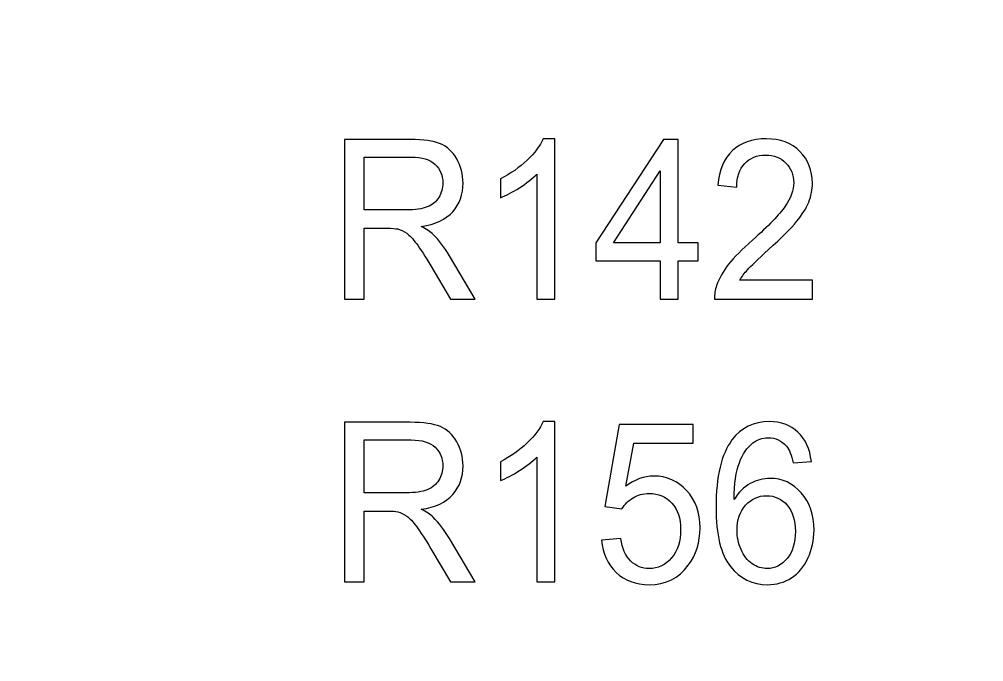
# Model space of a CAD drawing. Header units: millimetres. Extents: x -86 to 67, y -55 to 52.
# Drawn here: x -21.004 to -17.93, y -2.548 to -0.5 of the extents above; entities that cross this region are included whole.
import ezdxf

# ---------------------------------------------------------------- set-up
doc = ezdxf.new("R2010")
doc.units = ezdxf.units.MM
doc.header["$MEASUREMENT"] = 0
doc.layers.add('BG_OUTLINE', color=7, linetype='Continuous')
doc.layers.add('RD_SILKSCREEN_TOP', color=7, linetype='Continuous')

msp = doc.modelspace()

# ---------------------------------------------------------------- linework, layer by layer
at = {"layer": 'BG_OUTLINE', "color": 3, "lineweight": 9}
msp.add_open_spline([(-60.0926, 34.7331), (-60.0926, 34.7331), (63.7724, 34.7331), (63.7724, 34.7331), (63.7724, 34.7331), (64.585, 34.7336), (65.3646, 34.4113), (65.9396, 33.837), (65.9396, 33.837), (66.5146, 33.2627), (66.8379, 32.4797), (66.8384, 31.667), (66.8384, 31.667), (66.8384, 31.667), (66.8412, -52.28), (66.8412, -52.28), (66.8412, -52.28), (66.8412, -52.28), (66.8384, -52.1933), (66.8384, -52.1933), (66.8384, -52.1933), (66.8389, -53.006), (66.5166, -53.7856), (65.9424, -54.3606), (65.9424, -54.3606), (65.3681, -54.9356), (64.585, -55.2589), (63.7724, -55.2594), (63.7724, -55.2594), (63.7724, -55.2594), (-60.1869, -55.2594), (-60.1869, -55.2594), (-60.1869, -55.2594), (-60.1869, -55.2594), (-60.0853, -55.2518), (-60.0853, -55.2518), (-60.0853, -55.2518), (-60.8979, -55.2523), (-61.6775, -54.9299), (-62.2525, -54.3557), (-62.2525, -54.3557), (-62.8275, -53.7814), (-63.1508, -52.9984), (-63.1513, -52.1857), (-63.1513, -52.1857), (-63.1513, -52.1857), (-63.1587, 31.667), (-63.1587, 31.667), (-63.1587, 31.667), (-63.1592, 32.4797), (-62.8369, 33.2593), (-62.2626, 33.8343), (-62.2626, 33.8343), (-61.6883, 34.4093), (-60.9053, 34.7326), (-60.0926, 34.7331)], degree=3, knots=[0, 0, 0, 0, 0.071429, 0.071429, 0.071429, 0.071429, 0.142857, 0.142857, 0.142857, 0.142857, 0.214286, 0.214286, 0.214286, 0.214286, 0.285714, 0.285714, 0.285714, 0.285714, 0.357143, 0.357143, 0.357143, 0.357143, 0.428571, 0.428571, 0.428571, 0.428571, 0.5, 0.5, 0.5, 0.5, 0.571429, 0.571429, 0.571429, 0.571429, 0.642857, 0.642857, 0.642857, 0.642857, 0.714286, 0.714286, 0.714286, 0.714286, 0.785714, 0.785714, 0.785714, 0.785714, 0.857143, 0.857143, 0.857143, 0.857143, 0.928571, 0.928571, 0.928571, 0.928571, 1, 1, 1, 1], dxfattribs=at)
at = {"layer": 'RD_SILKSCREEN_TOP', "color": 8}
for points, knots in [([(-19.9674, -1.3918), (-19.9674, -1.3918), (-19.9674, -0.8827), (-19.9674, -0.8827), (-19.9674, -0.8827), (-19.9674, -0.8827), (-19.7578, -0.8827), (-19.7578, -0.8827), (-19.7578, -0.8827), (-19.7157, -0.8827), (-19.6836, -0.8873), (-19.6617, -0.8964), (-19.6617, -0.8964), (-19.6398, -0.9056), (-19.6223, -0.9217), (-19.6091, -0.9448), (-19.6091, -0.9448), (-19.596, -0.968), (-19.5895, -0.9936), (-19.5895, -1.0216), (-19.5895, -1.0216), (-19.5895, -1.0578), (-19.6002, -1.0881), (-19.6221, -1.1129), (-19.6221, -1.1129), (-19.6438, -1.1377), (-19.6773, -1.1534), (-19.7227, -1.1602), (-19.7227, -1.1602), (-19.7061, -1.1687), (-19.6935, -1.1771), (-19.6849, -1.1856), (-19.6849, -1.1856), (-19.6666, -1.2036), (-19.6494, -1.2262), (-19.6329, -1.2532), (-19.6329, -1.2532), (-19.6329, -1.2532), (-19.5507, -1.3918), (-19.5507, -1.3918), (-19.5507, -1.3918), (-19.5507, -1.3918), (-19.6295, -1.3918), (-19.6295, -1.3918), (-19.6295, -1.3918), (-19.6295, -1.3918), (-19.692, -1.2858), (-19.692, -1.2858), (-19.692, -1.2858), (-19.7103, -1.2554), (-19.7253, -1.2319), (-19.7372, -1.2158), (-19.7372, -1.2158), (-19.749, -1.1995), (-19.7596, -1.1882), (-19.7689, -1.1818), (-19.7689, -1.1818), (-19.7782, -1.1752), (-19.7877, -1.1707), (-19.7974, -1.1681), (-19.7974, -1.1681), (-19.8045, -1.1666), (-19.8161, -1.1658), (-19.8323, -1.1658), (-19.8323, -1.1658), (-19.8323, -1.1658), (-19.9048, -1.1658), (-19.9048, -1.1658), (-19.9048, -1.1658), (-19.9048, -1.1658), (-19.9048, -1.3918), (-19.9048, -1.3918), (-19.9048, -1.3918), (-19.9048, -1.3918), (-19.9674, -1.3918), (-19.9674, -1.3918)], [0, 0, 0, 0, 0.052632, 0.052632, 0.052632, 0.052632, 0.105263, 0.105263, 0.105263, 0.105263, 0.157895, 0.157895, 0.157895, 0.157895, 0.210526, 0.210526, 0.210526, 0.210526, 0.263158, 0.263158, 0.263158, 0.263158, 0.315789, 0.315789, 0.315789, 0.315789, 0.368421, 0.368421, 0.368421, 0.368421, 0.421053, 0.421053, 0.421053, 0.421053, 0.473684, 0.473684, 0.473684, 0.473684, 0.526316, 0.526316, 0.526316, 0.526316, 0.578947, 0.578947, 0.578947, 0.578947, 0.631579, 0.631579, 0.631579, 0.631579, 0.684211, 0.684211, 0.684211, 0.684211, 0.736842, 0.736842, 0.736842, 0.736842, 0.789474, 0.789474, 0.789474, 0.789474, 0.842105, 0.842105, 0.842105, 0.842105, 0.894737, 0.894737, 0.894737, 0.894737, 0.947368, 0.947368, 0.947368, 0.947368, 1, 1, 1, 1]), ([(-19.2964, -1.3918), (-19.2964, -1.3918), (-19.3544, -1.3918), (-19.3544, -1.3918), (-19.3544, -1.3918), (-19.3544, -1.3918), (-19.3544, -0.9935), (-19.3544, -0.9935), (-19.3544, -0.9935), (-19.3684, -1.0079), (-19.3867, -1.0222), (-19.4093, -1.0366), (-19.4093, -1.0366), (-19.4321, -1.0509), (-19.4525, -1.0617), (-19.4705, -1.0688), (-19.4705, -1.0688), (-19.4705, -1.0688), (-19.4705, -1.0085), (-19.4705, -1.0085), (-19.4705, -1.0085), (-19.438, -0.992), (-19.4096, -0.9721), (-19.3854, -0.9487), (-19.3854, -0.9487), (-19.3611, -0.9253), (-19.3439, -0.9026), (-19.3338, -0.8806), (-19.3338, -0.8806), (-19.3338, -0.8806), (-19.2964, -0.8806), (-19.2964, -0.8806), (-19.2964, -0.8806), (-19.2964, -0.8806), (-19.2964, -1.3918), (-19.2964, -1.3918)], [0, 0, 0, 0, 0.111111, 0.111111, 0.111111, 0.111111, 0.222222, 0.222222, 0.222222, 0.222222, 0.333333, 0.333333, 0.333333, 0.333333, 0.444444, 0.444444, 0.444444, 0.444444, 0.555556, 0.555556, 0.555556, 0.555556, 0.666667, 0.666667, 0.666667, 0.666667, 0.777778, 0.777778, 0.777778, 0.777778, 0.888889, 0.888889, 0.888889, 0.888889, 1, 1, 1, 1]), ([(-18.9617, -1.3918), (-18.9617, -1.3918), (-18.9617, -1.2699), (-18.9617, -1.2699), (-18.9617, -1.2699), (-18.9617, -1.2699), (-19.1667, -1.2699), (-19.1667, -1.2699), (-19.1667, -1.2699), (-19.1667, -1.2699), (-19.1667, -1.2126), (-19.1667, -1.2126), (-19.1667, -1.2126), (-19.1667, -1.2126), (-18.951, -0.8827), (-18.951, -0.8827), (-18.951, -0.8827), (-18.951, -0.8827), (-18.9036, -0.8827), (-18.9036, -0.8827), (-18.9036, -0.8827), (-18.9036, -0.8827), (-18.9036, -1.2126), (-18.9036, -1.2126), (-18.9036, -1.2126), (-18.9036, -1.2126), (-18.8397, -1.2126), (-18.8397, -1.2126), (-18.8397, -1.2126), (-18.8397, -1.2126), (-18.8397, -1.2699), (-18.8397, -1.2699), (-18.8397, -1.2699), (-18.8397, -1.2699), (-18.9036, -1.2699), (-18.9036, -1.2699), (-18.9036, -1.2699), (-18.9036, -1.2699), (-18.9036, -1.3918), (-18.9036, -1.3918), (-18.9036, -1.3918), (-18.9036, -1.3918), (-18.9617, -1.3918), (-18.9617, -1.3918)], [0, 0, 0, 0, 0.090909, 0.090909, 0.090909, 0.090909, 0.181818, 0.181818, 0.181818, 0.181818, 0.272727, 0.272727, 0.272727, 0.272727, 0.363636, 0.363636, 0.363636, 0.363636, 0.454545, 0.454545, 0.454545, 0.454545, 0.545455, 0.545455, 0.545455, 0.545455, 0.636364, 0.636364, 0.636364, 0.636364, 0.727273, 0.727273, 0.727273, 0.727273, 0.818182, 0.818182, 0.818182, 0.818182, 0.909091, 0.909091, 0.909091, 0.909091, 1, 1, 1, 1]), ([(-18.4754, -1.3317), (-18.4754, -1.3317), (-18.4754, -1.3918), (-18.4754, -1.3918), (-18.4754, -1.3918), (-18.4754, -1.3918), (-18.7878, -1.3918), (-18.7878, -1.3918), (-18.7878, -1.3918), (-18.7883, -1.3767), (-18.7861, -1.3623), (-18.7812, -1.3484), (-18.7812, -1.3484), (-18.7733, -1.3254), (-18.7605, -1.3029), (-18.743, -1.2806), (-18.743, -1.2806), (-18.7254, -1.2585), (-18.7, -1.2327), (-18.667, -1.2036), (-18.667, -1.2036), (-18.6156, -1.1582), (-18.5809, -1.1223), (-18.5628, -1.0957), (-18.5628, -1.0957), (-18.5447, -1.0693), (-18.5357, -1.0441), (-18.5357, -1.0206), (-18.5357, -1.0206), (-18.5357, -0.9958), (-18.544, -0.9749), (-18.5603, -0.9578), (-18.5603, -0.9578), (-18.5769, -0.9409), (-18.5983, -0.9324), (-18.6248, -0.9324), (-18.6248, -0.9324), (-18.6527, -0.9324), (-18.675, -0.9414), (-18.6917, -0.9595), (-18.6917, -0.9595), (-18.7086, -0.9775), (-18.7171, -1.0025), (-18.7173, -1.0344), (-18.7173, -1.0344), (-18.7173, -1.0344), (-18.777, -1.0279), (-18.777, -1.0279), (-18.777, -1.0279), (-18.7729, -0.9799), (-18.7575, -0.9434), (-18.7308, -0.9183), (-18.7308, -0.9183), (-18.7042, -0.8931), (-18.6683, -0.8806), (-18.6234, -0.8806), (-18.6234, -0.8806), (-18.5781, -0.8806), (-18.5422, -0.8942), (-18.5158, -0.9212), (-18.5158, -0.9212), (-18.4892, -0.9484), (-18.476, -0.9819), (-18.476, -1.022), (-18.476, -1.022), (-18.476, -1.0424), (-18.4799, -1.0624), (-18.4877, -1.0821), (-18.4877, -1.0821), (-18.4954, -1.1017), (-18.5083, -1.1225), (-18.5263, -1.1442), (-18.5263, -1.1442), (-18.5442, -1.166), (-18.574, -1.1959), (-18.6157, -1.2338), (-18.6157, -1.2338), (-18.6505, -1.2653), (-18.6729, -1.2867), (-18.6827, -1.2979), (-18.6827, -1.2979), (-18.6927, -1.3091), (-18.7008, -1.3203), (-18.7073, -1.3317), (-18.7073, -1.3317), (-18.7073, -1.3317), (-18.4754, -1.3317), (-18.4754, -1.3317)], [0, 0, 0, 0, 0.045455, 0.045455, 0.045455, 0.045455, 0.090909, 0.090909, 0.090909, 0.090909, 0.136364, 0.136364, 0.136364, 0.136364, 0.181818, 0.181818, 0.181818, 0.181818, 0.227273, 0.227273, 0.227273, 0.227273, 0.272727, 0.272727, 0.272727, 0.272727, 0.318182, 0.318182, 0.318182, 0.318182, 0.363636, 0.363636, 0.363636, 0.363636, 0.409091, 0.409091, 0.409091, 0.409091, 0.454545, 0.454545, 0.454545, 0.454545, 0.5, 0.5, 0.5, 0.5, 0.545455, 0.545455, 0.545455, 0.545455, 0.590909, 0.590909, 0.590909, 0.590909, 0.636364, 0.636364, 0.636364, 0.636364, 0.681818, 0.681818, 0.681818, 0.681818, 0.727273, 0.727273, 0.727273, 0.727273, 0.772727, 0.772727, 0.772727, 0.772727, 0.818182, 0.818182, 0.818182, 0.818182, 0.863636, 0.863636, 0.863636, 0.863636, 0.909091, 0.909091, 0.909091, 0.909091, 0.954545, 0.954545, 0.954545, 0.954545, 1, 1, 1, 1]), ([(-19.9048, -1.1074), (-19.9048, -1.1074), (-19.7704, -1.1074), (-19.7704, -1.1074), (-19.7704, -1.1074), (-19.7418, -1.1074), (-19.7194, -1.1042), (-19.7033, -1.0978), (-19.7033, -1.0978), (-19.6872, -1.0914), (-19.6749, -1.0812), (-19.6665, -1.0673), (-19.6665, -1.0673), (-19.6582, -1.0533), (-19.654, -1.0381), (-19.654, -1.0216), (-19.654, -1.0216), (-19.654, -0.9976), (-19.662, -0.9778), (-19.6783, -0.9622), (-19.6783, -0.9622), (-19.6945, -0.9467), (-19.7201, -0.939), (-19.7552, -0.939), (-19.7552, -0.939), (-19.7552, -0.939), (-19.9048, -0.939), (-19.9048, -0.939), (-19.9048, -0.939), (-19.9048, -0.939), (-19.9048, -1.1074), (-19.9048, -1.1074)], [0, 0, 0, 0, 0.125, 0.125, 0.125, 0.125, 0.25, 0.25, 0.25, 0.25, 0.375, 0.375, 0.375, 0.375, 0.5, 0.5, 0.5, 0.5, 0.625, 0.625, 0.625, 0.625, 0.75, 0.75, 0.75, 0.75, 0.875, 0.875, 0.875, 0.875, 1, 1, 1, 1]), ([(-18.9617, -1.2126), (-18.9617, -1.2126), (-18.9617, -0.9831), (-18.9617, -0.9831), (-18.9617, -0.9831), (-18.9617, -0.9831), (-19.1096, -1.2126), (-19.1096, -1.2126), (-19.1096, -1.2126), (-19.1096, -1.2126), (-18.9617, -1.2126), (-18.9617, -1.2126)], [0, 0, 0, 0, 0.333333, 0.333333, 0.333333, 0.333333, 0.666667, 0.666667, 0.666667, 0.666667, 1, 1, 1, 1]), ([(-19.2964, -2.2935), (-19.2964, -2.2935), (-19.3544, -2.2935), (-19.3544, -2.2935), (-19.3544, -2.2935), (-19.3544, -2.2935), (-19.3544, -1.8952), (-19.3544, -1.8952), (-19.3544, -1.8952), (-19.3684, -1.9096), (-19.3867, -1.9239), (-19.4093, -1.9383), (-19.4093, -1.9383), (-19.4321, -1.9526), (-19.4525, -1.9634), (-19.4705, -1.9705), (-19.4705, -1.9705), (-19.4705, -1.9705), (-19.4705, -1.9102), (-19.4705, -1.9102), (-19.4705, -1.9102), (-19.438, -1.8937), (-19.4096, -1.8738), (-19.3854, -1.8504), (-19.3854, -1.8504), (-19.3611, -1.827), (-19.3439, -1.8043), (-19.3338, -1.7823), (-19.3338, -1.7823), (-19.3338, -1.7823), (-19.2964, -1.7823), (-19.2964, -1.7823), (-19.2964, -1.7823), (-19.2964, -1.7823), (-19.2964, -2.2935), (-19.2964, -2.2935)], [0, 0, 0, 0, 0.111111, 0.111111, 0.111111, 0.111111, 0.222222, 0.222222, 0.222222, 0.222222, 0.333333, 0.333333, 0.333333, 0.333333, 0.444444, 0.444444, 0.444444, 0.444444, 0.555556, 0.555556, 0.555556, 0.555556, 0.666667, 0.666667, 0.666667, 0.666667, 0.777778, 0.777778, 0.777778, 0.777778, 0.888889, 0.888889, 0.888889, 0.888889, 1, 1, 1, 1]), ([(-18.4794, -1.9091), (-18.4794, -1.9091), (-18.537, -1.914), (-18.537, -1.914), (-18.537, -1.914), (-18.5422, -1.8894), (-18.5495, -1.8715), (-18.559, -1.8605), (-18.559, -1.8605), (-18.5746, -1.8426), (-18.5941, -1.8337), (-18.6171, -1.8337), (-18.6171, -1.8337), (-18.6356, -1.8337), (-18.6517, -1.8393), (-18.6657, -1.8504), (-18.6657, -1.8504), (-18.6839, -1.8648), (-18.6984, -1.8857), (-18.7089, -1.9132), (-18.7089, -1.9132), (-18.7194, -1.9407), (-18.7249, -1.98), (-18.7254, -2.0309), (-18.7254, -2.0309), (-18.7113, -2.0081), (-18.6943, -1.991), (-18.6741, -1.9799), (-18.6741, -1.9799), (-18.6539, -1.9688), (-18.6327, -1.9633), (-18.6106, -1.9633), (-18.6106, -1.9633), (-18.5718, -1.9633), (-18.5389, -1.9786), (-18.5117, -2.0093), (-18.5117, -2.0093), (-18.4845, -2.04), (-18.4709, -2.0795), (-18.4709, -2.1281), (-18.4709, -2.1281), (-18.4709, -2.1602), (-18.4773, -2.1898), (-18.4901, -2.2173), (-18.4901, -2.2173), (-18.5029, -2.2447), (-18.5205, -2.2658), (-18.5429, -2.2803), (-18.5429, -2.2803), (-18.5652, -2.2949), (-18.5905, -2.3022), (-18.6189, -2.3022), (-18.6189, -2.3022), (-18.6673, -2.3022), (-18.7068, -2.2831), (-18.7372, -2.2447), (-18.7372, -2.2447), (-18.7679, -2.2064), (-18.783, -2.1432), (-18.783, -2.0552), (-18.783, -2.0552), (-18.783, -1.9569), (-18.7662, -1.8854), (-18.7324, -1.8407), (-18.7324, -1.8407), (-18.703, -1.8018), (-18.6634, -1.7823), (-18.6135, -1.7823), (-18.6135, -1.7823), (-18.5763, -1.7823), (-18.5459, -1.7935), (-18.5221, -1.816), (-18.5221, -1.816), (-18.4983, -1.8385), (-18.4841, -1.8695), (-18.4794, -1.9091)], [0, 0, 0, 0, 0.052632, 0.052632, 0.052632, 0.052632, 0.105263, 0.105263, 0.105263, 0.105263, 0.157895, 0.157895, 0.157895, 0.157895, 0.210526, 0.210526, 0.210526, 0.210526, 0.263158, 0.263158, 0.263158, 0.263158, 0.315789, 0.315789, 0.315789, 0.315789, 0.368421, 0.368421, 0.368421, 0.368421, 0.421053, 0.421053, 0.421053, 0.421053, 0.473684, 0.473684, 0.473684, 0.473684, 0.526316, 0.526316, 0.526316, 0.526316, 0.578947, 0.578947, 0.578947, 0.578947, 0.631579, 0.631579, 0.631579, 0.631579, 0.684211, 0.684211, 0.684211, 0.684211, 0.736842, 0.736842, 0.736842, 0.736842, 0.789474, 0.789474, 0.789474, 0.789474, 0.842105, 0.842105, 0.842105, 0.842105, 0.894737, 0.894737, 0.894737, 0.894737, 0.947368, 0.947368, 0.947368, 0.947368, 1, 1, 1, 1]), ([(-19.9674, -2.2935), (-19.9674, -2.2935), (-19.9674, -1.7844), (-19.9674, -1.7844), (-19.9674, -1.7844), (-19.9674, -1.7844), (-19.7578, -1.7844), (-19.7578, -1.7844), (-19.7578, -1.7844), (-19.7157, -1.7844), (-19.6836, -1.789), (-19.6617, -1.7981), (-19.6617, -1.7981), (-19.6398, -1.8073), (-19.6223, -1.8234), (-19.6091, -1.8465), (-19.6091, -1.8465), (-19.596, -1.8697), (-19.5895, -1.8953), (-19.5895, -1.9233), (-19.5895, -1.9233), (-19.5895, -1.9595), (-19.6002, -1.9898), (-19.6221, -2.0146), (-19.6221, -2.0146), (-19.6438, -2.0394), (-19.6773, -2.0551), (-19.7227, -2.0619), (-19.7227, -2.0619), (-19.7061, -2.0704), (-19.6935, -2.0788), (-19.6849, -2.0873), (-19.6849, -2.0873), (-19.6666, -2.1053), (-19.6494, -2.1279), (-19.6329, -2.1549), (-19.6329, -2.1549), (-19.6329, -2.1549), (-19.5507, -2.2935), (-19.5507, -2.2935), (-19.5507, -2.2935), (-19.5507, -2.2935), (-19.6295, -2.2935), (-19.6295, -2.2935), (-19.6295, -2.2935), (-19.6295, -2.2935), (-19.692, -2.1875), (-19.692, -2.1875), (-19.692, -2.1875), (-19.7103, -2.1571), (-19.7253, -2.1336), (-19.7372, -2.1175), (-19.7372, -2.1175), (-19.749, -2.1012), (-19.7596, -2.0899), (-19.7689, -2.0835), (-19.7689, -2.0835), (-19.7782, -2.0769), (-19.7877, -2.0724), (-19.7974, -2.0698), (-19.7974, -2.0698), (-19.8045, -2.0683), (-19.8161, -2.0675), (-19.8323, -2.0675), (-19.8323, -2.0675), (-19.8323, -2.0675), (-19.9048, -2.0675), (-19.9048, -2.0675), (-19.9048, -2.0675), (-19.9048, -2.0675), (-19.9048, -2.2935), (-19.9048, -2.2935), (-19.9048, -2.2935), (-19.9048, -2.2935), (-19.9674, -2.2935), (-19.9674, -2.2935)], [0, 0, 0, 0, 0.052632, 0.052632, 0.052632, 0.052632, 0.105263, 0.105263, 0.105263, 0.105263, 0.157895, 0.157895, 0.157895, 0.157895, 0.210526, 0.210526, 0.210526, 0.210526, 0.263158, 0.263158, 0.263158, 0.263158, 0.315789, 0.315789, 0.315789, 0.315789, 0.368421, 0.368421, 0.368421, 0.368421, 0.421053, 0.421053, 0.421053, 0.421053, 0.473684, 0.473684, 0.473684, 0.473684, 0.526316, 0.526316, 0.526316, 0.526316, 0.578947, 0.578947, 0.578947, 0.578947, 0.631579, 0.631579, 0.631579, 0.631579, 0.684211, 0.684211, 0.684211, 0.684211, 0.736842, 0.736842, 0.736842, 0.736842, 0.789474, 0.789474, 0.789474, 0.789474, 0.842105, 0.842105, 0.842105, 0.842105, 0.894737, 0.894737, 0.894737, 0.894737, 0.947368, 0.947368, 0.947368, 0.947368, 1, 1, 1, 1]), ([(-19.1477, -2.1602), (-19.1477, -2.1602), (-19.0867, -2.1546), (-19.0867, -2.1546), (-19.0867, -2.1546), (-19.0822, -2.1866), (-19.0718, -2.2105), (-19.0553, -2.2266), (-19.0553, -2.2266), (-19.0389, -2.2428), (-19.019, -2.2508), (-18.9958, -2.2508), (-18.9958, -2.2508), (-18.9678, -2.2508), (-18.9442, -2.2394), (-18.9249, -2.2168), (-18.9249, -2.2168), (-18.9055, -2.1941), (-18.8959, -2.1639), (-18.8959, -2.1265), (-18.8959, -2.1265), (-18.8959, -2.0908), (-18.9051, -2.0627), (-18.9237, -2.0421), (-18.9237, -2.0421), (-18.9423, -2.0215), (-18.9666, -2.0112), (-18.9968, -2.0112), (-18.9968, -2.0112), (-19.0155, -2.0112), (-19.0324, -2.0158), (-19.0474, -2.0249), (-19.0474, -2.0249), (-19.0625, -2.034), (-19.0743, -2.0459), (-19.0829, -2.0605), (-19.0829, -2.0605), (-19.0829, -2.0605), (-19.1373, -2.0529), (-19.1373, -2.0529), (-19.1373, -2.0529), (-19.1373, -2.0529), (-19.0915, -1.7914), (-19.0915, -1.7914), (-19.0915, -1.7914), (-19.0915, -1.7914), (-18.8564, -1.7914), (-18.8564, -1.7914), (-18.8564, -1.7914), (-18.8564, -1.7914), (-18.8564, -1.8511), (-18.8564, -1.8511), (-18.8564, -1.8511), (-18.8564, -1.8511), (-19.0451, -1.8511), (-19.0451, -1.8511), (-19.0451, -1.8511), (-19.0451, -1.8511), (-19.0706, -1.9879), (-19.0706, -1.9879), (-19.0706, -1.9879), (-19.0422, -1.9666), (-19.0124, -1.9559), (-18.9813, -1.9559), (-18.9813, -1.9559), (-18.94, -1.9559), (-18.9053, -1.9713), (-18.8768, -2.0021), (-18.8768, -2.0021), (-18.8484, -2.033), (-18.8342, -2.0726), (-18.8342, -2.1209), (-18.8342, -2.1209), (-18.8342, -2.167), (-18.8468, -2.2069), (-18.8716, -2.2404), (-18.8716, -2.2404), (-18.902, -2.2815), (-18.9434, -2.3022), (-18.9958, -2.3022), (-18.9958, -2.3022), (-19.0389, -2.3022), (-19.074, -2.2892), (-19.1011, -2.2633), (-19.1011, -2.2633), (-19.1283, -2.2373), (-19.1438, -2.2029), (-19.1477, -2.1602)], [0, 0, 0, 0, 0.045455, 0.045455, 0.045455, 0.045455, 0.090909, 0.090909, 0.090909, 0.090909, 0.136364, 0.136364, 0.136364, 0.136364, 0.181818, 0.181818, 0.181818, 0.181818, 0.227273, 0.227273, 0.227273, 0.227273, 0.272727, 0.272727, 0.272727, 0.272727, 0.318182, 0.318182, 0.318182, 0.318182, 0.363636, 0.363636, 0.363636, 0.363636, 0.409091, 0.409091, 0.409091, 0.409091, 0.454545, 0.454545, 0.454545, 0.454545, 0.5, 0.5, 0.5, 0.5, 0.545455, 0.545455, 0.545455, 0.545455, 0.590909, 0.590909, 0.590909, 0.590909, 0.636364, 0.636364, 0.636364, 0.636364, 0.681818, 0.681818, 0.681818, 0.681818, 0.727273, 0.727273, 0.727273, 0.727273, 0.772727, 0.772727, 0.772727, 0.772727, 0.818182, 0.818182, 0.818182, 0.818182, 0.863636, 0.863636, 0.863636, 0.863636, 0.909091, 0.909091, 0.909091, 0.909091, 0.954545, 0.954545, 0.954545, 0.954545, 1, 1, 1, 1]), ([(-19.9048, -2.0091), (-19.9048, -2.0091), (-19.7704, -2.0091), (-19.7704, -2.0091), (-19.7704, -2.0091), (-19.7418, -2.0091), (-19.7194, -2.0059), (-19.7033, -1.9995), (-19.7033, -1.9995), (-19.6872, -1.9931), (-19.6749, -1.9829), (-19.6665, -1.969), (-19.6665, -1.969), (-19.6582, -1.955), (-19.654, -1.9398), (-19.654, -1.9233), (-19.654, -1.9233), (-19.654, -1.8993), (-19.662, -1.8795), (-19.6783, -1.8639), (-19.6783, -1.8639), (-19.6945, -1.8484), (-19.7201, -1.8407), (-19.7552, -1.8407), (-19.7552, -1.8407), (-19.7552, -1.8407), (-19.9048, -1.8407), (-19.9048, -1.8407), (-19.9048, -1.8407), (-19.9048, -1.8407), (-19.9048, -2.0091), (-19.9048, -2.0091)], [0, 0, 0, 0, 0.125, 0.125, 0.125, 0.125, 0.25, 0.25, 0.25, 0.25, 0.375, 0.375, 0.375, 0.375, 0.5, 0.5, 0.5, 0.5, 0.625, 0.625, 0.625, 0.625, 0.75, 0.75, 0.75, 0.75, 0.875, 0.875, 0.875, 0.875, 1, 1, 1, 1]), ([(-18.7163, -2.1285), (-18.7163, -2.1501), (-18.7121, -2.1707), (-18.7035, -2.1904), (-18.7035, -2.1904), (-18.6951, -2.2101), (-18.6832, -2.225), (-18.668, -2.2353), (-18.668, -2.2353), (-18.6527, -2.2456), (-18.6367, -2.2508), (-18.6199, -2.2508), (-18.6199, -2.2508), (-18.5954, -2.2508), (-18.5744, -2.2402), (-18.5567, -2.2188), (-18.5567, -2.2188), (-18.5391, -2.1975), (-18.5304, -2.1686), (-18.5304, -2.1321), (-18.5304, -2.1321), (-18.5304, -2.0969), (-18.539, -2.0691), (-18.5564, -2.0488), (-18.5564, -2.0488), (-18.5738, -2.0286), (-18.5957, -2.0185), (-18.6221, -2.0185), (-18.6221, -2.0185), (-18.6484, -2.0185), (-18.6707, -2.0286), (-18.689, -2.0488), (-18.689, -2.0488), (-18.7072, -2.0691), (-18.7163, -2.0957), (-18.7163, -2.1285)], [0, 0, 0, 0, 0.111111, 0.111111, 0.111111, 0.111111, 0.222222, 0.222222, 0.222222, 0.222222, 0.333333, 0.333333, 0.333333, 0.333333, 0.444444, 0.444444, 0.444444, 0.444444, 0.555556, 0.555556, 0.555556, 0.555556, 0.666667, 0.666667, 0.666667, 0.666667, 0.777778, 0.777778, 0.777778, 0.777778, 0.888889, 0.888889, 0.888889, 0.888889, 1, 1, 1, 1])]:
    msp.add_open_spline(points, degree=3, knots=knots, dxfattribs=at)

doc.saveas('drawing.dxf')
